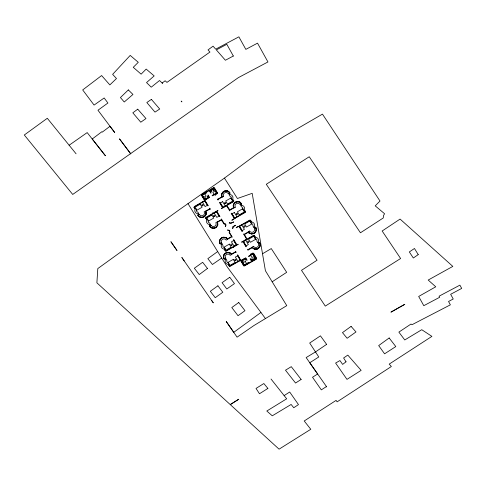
<?xml version="1.0" encoding="UTF-8"?>
<svg xmlns="http://www.w3.org/2000/svg" width="486" height="486" viewBox="0 0 486 486"><rect width="100%" height="100%" fill="white"/><g stroke="black" fill="none" stroke-linecap="round" stroke-linejoin="round"><path stroke-width="0.73" d="M193.92 207.17L193.981 207.431M205.602 217.977L205.669 217.673M223.366 256.638L223.445 257.616M233.845 201.113L233.76 200.742M223.366 256.632L223.712 255.114M260.344 245.163L260.302 244.179M222.236 196.921L218.342 199.29L218.032 200.092L217.43 199.09L217.935 199.236M209.995 224.866L209.496 226.099M260.344 245.169L259.743 247.058M233.207 205.378L233.353 207.194M219.496 240.825L219.435 241.664M233.207 205.371L233.778 203.768L234.823 202.565M229.113 193.458L229.447 194.242L230.036 193.106M206.192 213.949L206.283 212.965M221.573 194.285L221.488 195.269M206.192 213.955L205.985 214.63M221.58 194.279L222.521 192.365L224.277 191.083M219.526 240.679L219.727 239.999M245.497 212.078L245.509 211.726M217.801 225.036L217.588 222.169L221.3 220.037M217.801 225.042L216.07 227.466M229.586 222.764C231.858 223.718 236.925 219.915 230.941 223.445A3.7 3.542 -16.6 0 0 229.556 223.104L229.192 223.062L229.574 222.764M239.191 226.306C237.502 225.583 233.736 229.757 238.304 226.652A0.717 0.686 -16.6 0 1 239.288 226.889L242.083 231.555L242.393 231.379L239.574 226.306L249.877 220.365C251.165 220.037 251.839 223.657 250.642 220.255M205.985 214.642L204.843 216.288M219.733 239.993L221.695 237.739M223.712 255.107L223.9 254.731M244.665 210.304L245.46 211.598M244.634 210.365L245.047 212.157L234.708 218.062L231.494 213.184L231.184 213.366L233.979 218.032A0.717 0.686 -16.6 0 1 233.711 218.986C228.997 221.908 233.936 219.301 234.914 218.354M224.052 254.476L224.301 254.129M259.664 247.186L257.835 248.808M229.149 193.398L229.629 193.094A4.143 3.973 -16.6 0 0 224.168 191.514A4.143 3.973 -16.6 0 0 222.205 196.763L222.205 196.775M224.307 254.123L225.498 253.066M198.561 214.897L198.665 214.581M221.355 220L224.028 223.973L225.34 224.168L225.753 224.86L225.261 226.464L225.613 226.482A3.688 3.53 -16.6 0 1 225.996 225.146L225.559 223.846L225.188 223.858A0.717 0.686 -16.6 0 1 224.21 223.621L221.416 218.955L221.13 219.733L217.345 221.914M245.321 212.376L234.975 218.323M204.837 216.294L204.387 216.659M254.883 232.916L256.268 230.759L256.244 228.384M240.904 204.138L240.783 204.454M254.877 232.922L251.772 234.045M229.805 209.831L227.278 206.149L226.464 205.73L233.535 201.647M240.339 260.472L229.951 266.407M224.447 178.107L256.997 153.904L264.299 149.135L283.757 136.572L322.461 114.125L380.009 201.028L375.216 205.851L384.56 213.719L383.527 215.559L383.241 217.983L360.448 232.782L309.236 156.747L266.292 184.285L317.054 260.223L301.502 270.319L325.286 306.101L400.616 258.509L382.154 231.002L400.075 219.077L452.824 266.395L428.196 280.045L435.76 286.795L418.677 296.46L423.792 305.694L439.678 297.268L439.077 296.187L459.896 285.148L461.7 288.411L450.644 294.291L453.231 298.993L448.548 301.484L450.37 304.837L412.055 324.691L410.992 324.047L398.872 332.12L404.765 339.957L421.763 329.708L431.902 336.379L389.213 364.099L391.345 366.529L337.114 401.849L336.099 400.385L304.212 420.979L310.791 429.278L279.073 449.167L96.89 282.822L97.808 268.576L179.127 209.843L224.447 178.107L237.429 198.501L252.185 193.331L265.411 270.732L286.77 305.645L253.959 325.517L237.083 337.156L226.239 321.501L233.754 332.333L260.933 312.455L265.429 318.555M217.698 251.541L207.85 258.649L212.412 264.505L221.683 258.048L187.985 203.622M69.14 145.223L87.182 132.593L105.413 155.763L92.231 139.002L101.89 131.712L102.23 132.143L110.018 126.287L114.745 132.556L97.965 110.237L107.91 103.014L104.168 97.972L94.077 105.079L82.693 89.934L101.617 75.555L109.848 84.91L116.476 78.538L112.631 74.352L130.205 55.41L138.273 62.299L133.261 67.317L141.122 74.158L146.177 69.085L154.171 75.913L146.535 82.577L151.237 87.194L159.53 80.512L162.506 83.349L162.166 83.015L165.143 80.761L166.929 82.401L209.952 52.057L208.026 49.9L213.068 46.164L215.693 49.171L238.887 36.833L245.831 49.372L257.519 43.151L267.95 61.953L238.353 77.632L72.718 194.443L24.3 134.993L47.306 118.274L76.083 153.807M204.381 216.659L202.644 217.418M235.066 202.389L235.825 201.951M216.063 227.472L215.17 227.964M272.166 281.783L286.685 272.33L271.279 248.577L262.519 253.771M284.134 395.586L289.692 392.014L298.477 404.595L293.744 407.748L291.15 404.455L272.281 415.809L266.802 411.022L286.679 398.806L271.03 379.025M194.23 206.586L204.46 200.73M218.147 199.005L221.859 196.879L221.598 196.113M209.624 209.229L205.906 211.355L206.283 212.959M205.912 217.394L213.038 213.318L212.473 213.166L212.698 212.892A0.717 0.686 -16.6 0 0 213.409 212.874L217.995 210.371L217.521 211.052A0.717 0.686 -16.6 0 0 217.248 211.999L219.945 216.495L219.636 216.671L216.452 211.787L206.143 217.661C205.177 218.475 208.354 221.124 205.633 218.178M229.823 209.818L233.541 207.692L233.353 207.2M239.47 225.923L250.096 219.97M198.525 214.915L198.142 215.14A4.143 3.973 -16.6 0 0 203.604 216.726A4.143 3.973 -16.6 0 0 205.56 211.477L205.566 211.471M205.681 211.088L209.423 208.944L209.733 208.142L210.395 209.241L209.837 209.004M233.766 207.959L230.024 210.104L229.714 210.906L227.017 206.41A0.717 0.686 -16.6 0 0 226.039 206.173L221.452 208.676L221.926 207.996A0.717 0.686 -16.6 0 0 222.199 207.048L219.502 202.553L219.812 202.376L222.959 207.261L233.304 201.386C234.27 200.481 231.318 198.13 233.754 200.736M240.922 204.126L241.305 203.907A4.143 3.973 -16.6 0 0 235.844 202.322A4.143 3.973 -16.6 0 0 233.888 207.571L233.906 207.65M210.207 225.729L209.818 225.954A4.143 3.973 -16.6 0 0 215.28 227.533A4.143 3.973 -16.6 0 0 217.242 222.284L217.248 222.284M231.233 236.743L227.57 238.839L227.32 238.541M227.697 239.161L231.445 237.016L232.314 237.144L229.514 232.478A0.717 0.686 -16.6 0 1 229.787 231.53L229.993 231.251L229.034 230.212A3.7 3.542 -16.6 0 1 227.648 229.878L227.491 230.194L229.161 230.558L229.58 231.251L229.119 232.478L231.591 236.639M220.778 243.383L220.395 243.601A4.143 3.973 -16.6 0 1 221.652 238.176A4.143 3.973 -16.6 0 1 227.296 239.076L227.308 239.082M248.2 231.986L244.391 234.155L243.553 234.015L246.244 238.511A0.717 0.686 -16.6 0 1 245.977 239.464L241.499 242.131L242.338 242.071A0.717 0.686 -16.6 0 1 243.316 242.307L246.007 246.803L246.317 246.627L243.498 241.554L253.801 235.613C255.114 235.279 255.745 238.954 254.561 235.485M244.622 234.428L248.297 232.326L248.954 233.019M226.154 251.104L233.237 247.046L233.098 247.623L233.45 247.508A0.717 0.686 -16.6 0 1 233.815 246.949L238.292 244.282L237.454 244.337A0.717 0.686 -16.6 0 1 236.475 244.1L233.784 239.604L233.474 239.78L236.275 244.883L225.99 250.8C224.684 251.11 224.089 247.441 225.188 250.861M235.212 251.961L231.494 254.087L230.607 253.218M252.829 253.103L250.867 254.227L250.369 254.026L250.843 254.628L253.236 253.364L248.54 256.25L248.759 256.62L253.024 253.88L255.788 258.503L251.705 260.842L250.399 258.655L250.09 258.831L251.487 261.164L256.207 258.607L253.485 253.619L256.365 258.728L244.276 265.69L240.977 260.775L244.1 265.532L248.625 262.999L248.474 262.397L244.215 265.131L241.445 260.508L245.527 258.169L246.839 260.356L247.149 260.18L245.752 257.847L240.88 260.435L237.709 254.852L237.399 255.029L240.218 260.107L229.914 266.049C228.663 266.364 227.904 262.586 229.289 266.304M221.707 237.739L222.224 237.478M225.632 252.987L226.713 252.538M204.472 200.724L204.819 200.627L201.386 195.36L201.435 194.661L213.621 187.632L214.35 187.669L217.552 193.009L217.291 193.616L215.262 194.777L215.486 195.147L215.195 195.299L214.879 194.619L217.193 193.185L212.546 195.834L212.096 195.402L216.622 193.106L213.858 188.489L209.776 190.822L211.082 193.009L210.772 193.191L209.351 190.791L213.968 188.082L217.09 192.845L213.937 187.888L201.678 194.935L204.582 200.001L201.866 195.014L206.586 192.45L206.805 192.821L202.279 195.111L205.049 199.734L209.132 197.395L207.82 195.208L208.13 195.032L209.527 197.365L204.831 200.25L208.263 205.681L207.953 205.857L204.806 200.973L194.461 206.848C193.507 208.257 196.654 209.824 194.017 207.498M252.841 253.097L253.692 253.273L256.681 258.26L256.444 259.117L244.148 266.073L243.559 265.775L240.534 260.259M235.832 201.951L236.658 201.666M257.695 248.875L257.288 249.032M224.283 191.077L225.267 190.791M215.164 227.97L214.034 228.28M222.236 237.478L223.214 237.192M244.513 234.477L246.609 238.432L246.578 239.319L253.814 235.242M248.437 249.725L252.374 247.763M254.986 227.819L255.472 227.557A4.143 3.973 -16.6 0 1 254.208 232.988A4.143 3.973 -16.6 0 1 248.571 232.089L248.528 232.047M231.524 254.445L235.37 252.264L236.239 252.392L235.582 251.298L235.522 251.888M257.282 249.039L256.863 249.16M226.026 251.159L225.54 251.153M226.719 252.532L228.602 252.41M236.664 201.66L238.553 201.599M256.857 249.16L255.114 249.245M202.638 217.418L200.894 217.449M225.273 190.791L227.162 190.846M223.22 237.186L225.662 237.417M258.856 243.067L259.396 242.806A4.143 3.973 -16.6 0 1 258.139 248.237A4.143 3.973 -16.6 0 1 252.495 247.338L252.495 247.338M224.884 258.588L224.319 258.85A4.143 3.973 -16.6 0 1 225.583 253.425A4.143 3.973 -16.6 0 1 231.221 254.324L231.494 254.445M214.028 228.28L212.431 228.232M229.696 266.443L229.368 266.352M251.614 234.039L248.96 233.019M254.044 235.218L254.409 235.346M224.897 258.595L225.431 259.263L224.204 259.251L223.815 258.686M252.301 247.216L248.346 249.391L247.477 249.263L248.079 250.266L248.2 249.768M255.107 249.245L254.129 248.99M228.614 252.41L229.592 252.665M238.565 201.599L239.92 202.073M200.888 217.449L199.527 216.975M227.169 190.846L227.715 191.016M212.279 228.195L211.337 227.855M221.027 243.352L221.507 244.015L220.194 243.942M254.123 248.99L252.38 247.769M229.599 252.671L230.115 252.908M227.855 191.077L229.064 191.836M225.808 237.472L226.561 237.885M211.325 227.849L210.177 227.017M239.926 202.079L241.712 203.92L241.129 205.043L240.789 204.478M199.521 216.969L197.753 215.17M230.121 252.908L230.601 253.212M226.567 237.885L227.011 238.231M254.749 227.758L254.36 227.144L255.672 227.217M210.171 227.011L209.502 226.105M229.374 192.14L229.641 192.462M258.619 242.945L258.285 242.393L259.53 242.417L260.125 243.492M260.933 312.455L227.369 267.136L221.683 258.048M229.647 192.468L230.012 193.064M211.762 300.652L213.311 302.863L181.837 257.477L184.23 260.958M255.691 227.241L256.037 227.849M220.176 243.917L219.951 243.565M216.489 193.118L215.164 190.907L212.838 192.237L214.168 194.449M252.951 253.99L254.275 256.201L251.948 257.537L250.624 255.32M204.74 193.768L206.064 195.986L203.737 197.316L202.413 195.099M210.001 224.799L210.317 225.334M198.653 214.557L198.318 213.992L197.741 215.146M219.951 243.559L219.544 242.514M223.748 258.552L223.445 257.623M256.098 227.989L256.244 228.377M260.132 243.498L260.302 244.172M221.598 196.107L221.488 195.275M219.544 242.508L219.435 241.676M232.976 226.598L232.97 226.828A3.7 3.542 -16.6 0 1 232.594 228.177L232.454 228.505L232.916 228.317L233.329 226.695L235.589 225.243L232.982 226.561M195.603 208.294L195.591 208.306A3.493 3.347 -16.6 0 0 198.835 213.725L197.899 212.127A1.786 1.713 -16.6 0 1 196.557 209.885L195.603 208.294M207.285 219.107L207.273 219.119A3.493 3.347 -16.6 0 0 210.517 224.532L209.575 222.94A1.786 1.713 -16.6 0 1 208.239 220.699L207.285 219.107M232.174 199.928L231.215 198.349A1.786 1.713 -16.6 0 0 229.872 196.107L228.93 194.509A3.493 3.347 -16.6 0 1 232.174 199.928M243.857 210.742L242.891 209.162A1.786 1.713 -16.6 0 0 241.548 206.921L240.613 205.323A3.493 3.347 -16.6 0 1 243.857 210.742M222.005 243.693L221.999 243.705A3.493 3.347 -16.6 0 0 225.243 249.118L224.301 247.526A1.786 1.713 -16.6 0 1 222.959 245.284L222.005 243.693M225.935 258.941L225.923 258.953A3.493 3.347 -16.6 0 0 229.167 264.366L228.232 262.774A1.786 1.713 -16.6 0 1 226.889 260.532L225.935 258.941M253.868 227.46L252.902 225.881A1.786 1.713 -16.6 0 0 251.56 223.639L250.624 222.041A3.493 3.347 -16.6 0 1 253.868 227.46M257.793 242.708L256.833 241.129A1.786 1.713 -16.6 0 0 255.49 238.887L254.549 237.29A3.493 3.347 -16.6 0 1 257.793 242.708M128.328 89.916L120.431 97.565L124.252 101.999L132.951 94.448L128.328 89.916M346.026 361.803L342.63 364.403L339.945 360.563L335.607 363.054L346.98 379.372L361.141 370.362L347.8 355.102L343.608 358.006L346.026 361.803M207.467 268.448L199.248 274.56L194.327 268.242L202.656 262.306L207.467 268.448M137.751 109.18L132.824 112.813L140.764 122.211L145.97 118.572L137.751 109.18M389.165 337.977L378.685 345.582L384.578 353.82L395.804 346.573L389.165 337.977M238.735 302.517L231.798 307.541L238.031 315.706L244.968 310.688L238.735 302.517M351.08 326.392L342.478 332.624L347.125 338.268L355.989 331.95L351.08 326.392M217.916 285.811L210.341 291.272L215.231 297.711L222.801 292.25L217.916 285.811M229.75 277.275L222.09 282.658L226.804 288.988L234.465 283.611L229.75 277.275M151.389 99.381L146.833 102.534L154.998 112.126L159.718 109.01L151.389 99.381M418.227 254.621L413.319 258.005L409.327 251.942L414.467 248.486L418.227 254.621M326.616 344.367L315.347 352.01L306.15 357.562L317.625 373.983L312.516 377.264L321.319 389.869L326.44 386.552L326.695 386.905L309.77 362.744L318.767 356.979L309.697 343.031L320.432 335.838L326.616 344.367M301.132 379.445L295.549 383.035L285.489 370.204L291.272 366.663L301.132 379.445M238.286 399.516L230.516 404.431L238.748 399.249L238.286 399.516M267.883 388.429L259.488 393.745L256.031 388.429L263.843 383.527L267.883 388.429M211.094 190.366L210.268 190.834L210.93 191.946L211.756 191.472L211.094 190.366M207.972 196.277L207.145 196.751L207.808 197.857L208.634 197.383L207.972 196.277M204.794 200.815L202.468 202.152L205.116 206.574L207.443 205.244L204.794 200.815M200.214 204.181L195.05 207.139L196.891 210.213L202.055 207.255L200.214 204.181M223.651 196.38L222.23 197.195A4.325 4.143 -16.6 0 1 223.839 191.49A4.325 4.143 -16.6 0 1 229.726 192.906L228.305 193.72A2.685 2.57 -16.6 0 0 224.654 192.839A2.685 2.57 -16.6 0 0 223.651 196.38M199.467 214.514L198.045 215.328A4.325 4.143 -16.6 0 0 203.926 216.75A4.325 4.143 -16.6 0 0 205.535 211.039L204.114 211.853A2.685 2.57 -16.6 0 1 203.118 215.395A2.685 2.57 -16.6 0 1 199.467 214.514M222.649 201.66L220.322 202.99L222.971 207.419L225.297 206.088L222.649 201.66M230.88 198.021L225.711 200.979L227.551 204.053L232.721 201.095L230.88 198.021M216.477 211.629L214.15 212.959L216.799 217.388L219.125 216.057L216.477 211.629M211.896 214.994L206.726 217.953L208.567 221.021L213.737 218.068L211.896 214.994M235.333 207.194L233.912 208.008A4.325 4.143 -16.6 0 1 235.522 202.298A4.325 4.143 -16.6 0 1 241.402 203.719L239.981 204.533A2.685 2.57 -16.6 0 0 236.33 203.652A2.685 2.57 -16.6 0 0 235.333 207.194M211.143 225.328L209.721 226.142A4.325 4.143 -16.6 0 0 215.608 227.557A4.325 4.143 -16.6 0 0 217.218 221.853L215.796 222.667A2.685 2.57 -16.6 0 1 214.794 226.209A2.685 2.57 -16.6 0 1 211.143 225.328M234.331 212.473L232.004 213.804L234.653 218.226L236.98 216.896L234.331 212.473M242.563 208.834L237.393 211.793L239.234 214.867L244.397 211.908L242.563 208.834M241.767 224.89L239.44 226.221L242.089 230.643L244.415 229.313L241.767 224.89M249.847 221.002L244.677 223.961L246.517 227.035L251.687 224.076L249.847 221.002M221.598 242.781L220.176 243.595A4.325 4.143 -16.6 0 1 221.792 237.885A4.325 4.143 -16.6 0 1 227.673 239.306L226.251 240.12A2.685 2.57 -16.6 0 0 222.6 239.24A2.685 2.57 -16.6 0 0 221.598 242.781M249.616 231.044L248.194 231.858A4.325 4.143 -16.6 0 0 254.075 233.274A4.325 4.143 -16.6 0 0 255.685 227.57L254.263 228.384A2.685 2.57 -16.6 0 1 253.267 231.925A2.685 2.57 -16.6 0 1 249.616 231.044M233.778 240.515L231.451 241.846L234.1 246.274L236.427 244.944L233.778 240.515M229.343 244.124L224.174 247.082L226.014 250.156L231.184 247.198L229.343 244.124M245.691 240.139L243.365 241.469L246.013 245.892L248.34 244.561L245.691 240.139M253.777 236.251L248.607 239.209L250.448 242.283L255.618 239.325L253.777 236.251M225.528 258.03L224.107 258.844A4.325 4.143 -16.6 0 1 225.717 253.133A4.325 4.143 -16.6 0 1 231.597 254.555L230.176 255.369A2.685 2.57 -16.6 0 0 226.525 254.488A2.685 2.57 -16.6 0 0 225.528 258.03M253.54 246.293L252.119 247.107A4.325 4.143 -16.6 0 0 257.999 248.522A4.325 4.143 -16.6 0 0 259.615 242.818L258.194 243.632A2.685 2.57 -16.6 0 1 257.191 247.174A2.685 2.57 -16.6 0 1 253.54 246.293M237.703 255.764L235.376 257.094L238.025 261.523L240.351 260.192L237.703 255.764M233.274 259.372L228.104 262.331L229.945 265.405L235.115 262.446L233.274 259.372M245.296 258.601L244.47 259.074L245.132 260.18L245.959 259.706L245.296 258.601M245.29 261.48L242.964 262.811L244.288 265.022L246.615 263.691L245.29 261.48M252.1 258.831L251.274 259.305L251.936 260.411L252.763 259.937L252.1 258.831M404.759 304.333L391.042 312.085L404.759 304.333M233.323 56.018L225.395 60.258L216.331 49.894L226.822 44.311L233.323 56.018M181.655 101.598L181.169 101.088L181.916 101.878L181.655 101.598M130.74 153.831L119.55 138.947L130.74 153.831M176.947 250.412L170.975 241.821L176.947 250.412M236.706 214.52A0.686 0.656 -16.6 0 0 237.575 213.725A0.686 0.656 -16.6 0 0 236.445 213.409A0.686 0.656 -16.6 0 0 236.706 214.52M225.024 203.707A0.686 0.656 -16.6 0 0 225.899 202.911A0.686 0.656 -16.6 0 0 224.763 202.601A0.686 0.656 -16.6 0 0 225.024 203.707M214.016 216.61A0.686 0.656 -16.6 0 0 214.885 215.814A0.686 0.656 -16.6 0 0 213.755 215.498A0.686 0.656 -16.6 0 0 214.016 216.61M202.334 205.797A0.686 0.656 -16.6 0 0 203.203 205.001A0.686 0.656 -16.6 0 0 202.073 204.691A0.686 0.656 -16.6 0 0 202.334 205.797M244.215 227.059A0.686 0.656 -16.6 0 0 245.084 226.263A0.686 0.656 -16.6 0 0 243.954 225.947A0.686 0.656 -16.6 0 0 244.215 227.059M248.146 242.307A0.686 0.656 -16.6 0 0 249.014 241.512A0.686 0.656 -16.6 0 0 247.878 241.196A0.686 0.656 -16.6 0 0 248.146 242.307M231.245 245.375A0.686 0.656 -16.6 0 0 232.114 244.58A0.686 0.656 -16.6 0 0 230.984 244.264A0.686 0.656 -16.6 0 0 231.245 245.375M235.169 260.624A0.686 0.656 -16.6 0 0 236.038 259.828A0.686 0.656 -16.6 0 0 234.908 259.512A0.686 0.656 -16.6 0 0 235.169 260.624M205.232 198.999A0.656 0.632 -16.6 0 0 206.064 198.239A0.656 0.632 -16.6 0 0 204.983 197.942A0.656 0.632 -16.6 0 0 205.232 198.999M213.287 190.433A0.656 0.632 -16.6 0 0 214.113 189.674A0.656 0.632 -16.6 0 0 213.032 189.37A0.656 0.632 -16.6 0 0 213.287 190.433M242.629 261.45A0.656 0.632 -16.6 0 0 243.462 260.684A0.656 0.632 -16.6 0 0 242.38 260.387A0.656 0.632 -16.6 0 0 242.629 261.45M254.221 258.777A0.656 0.632 -16.6 0 0 255.047 258.017A0.656 0.632 -16.6 0 0 253.965 257.72A0.656 0.632 -16.6 0 0 254.221 258.777"/></g></svg>
